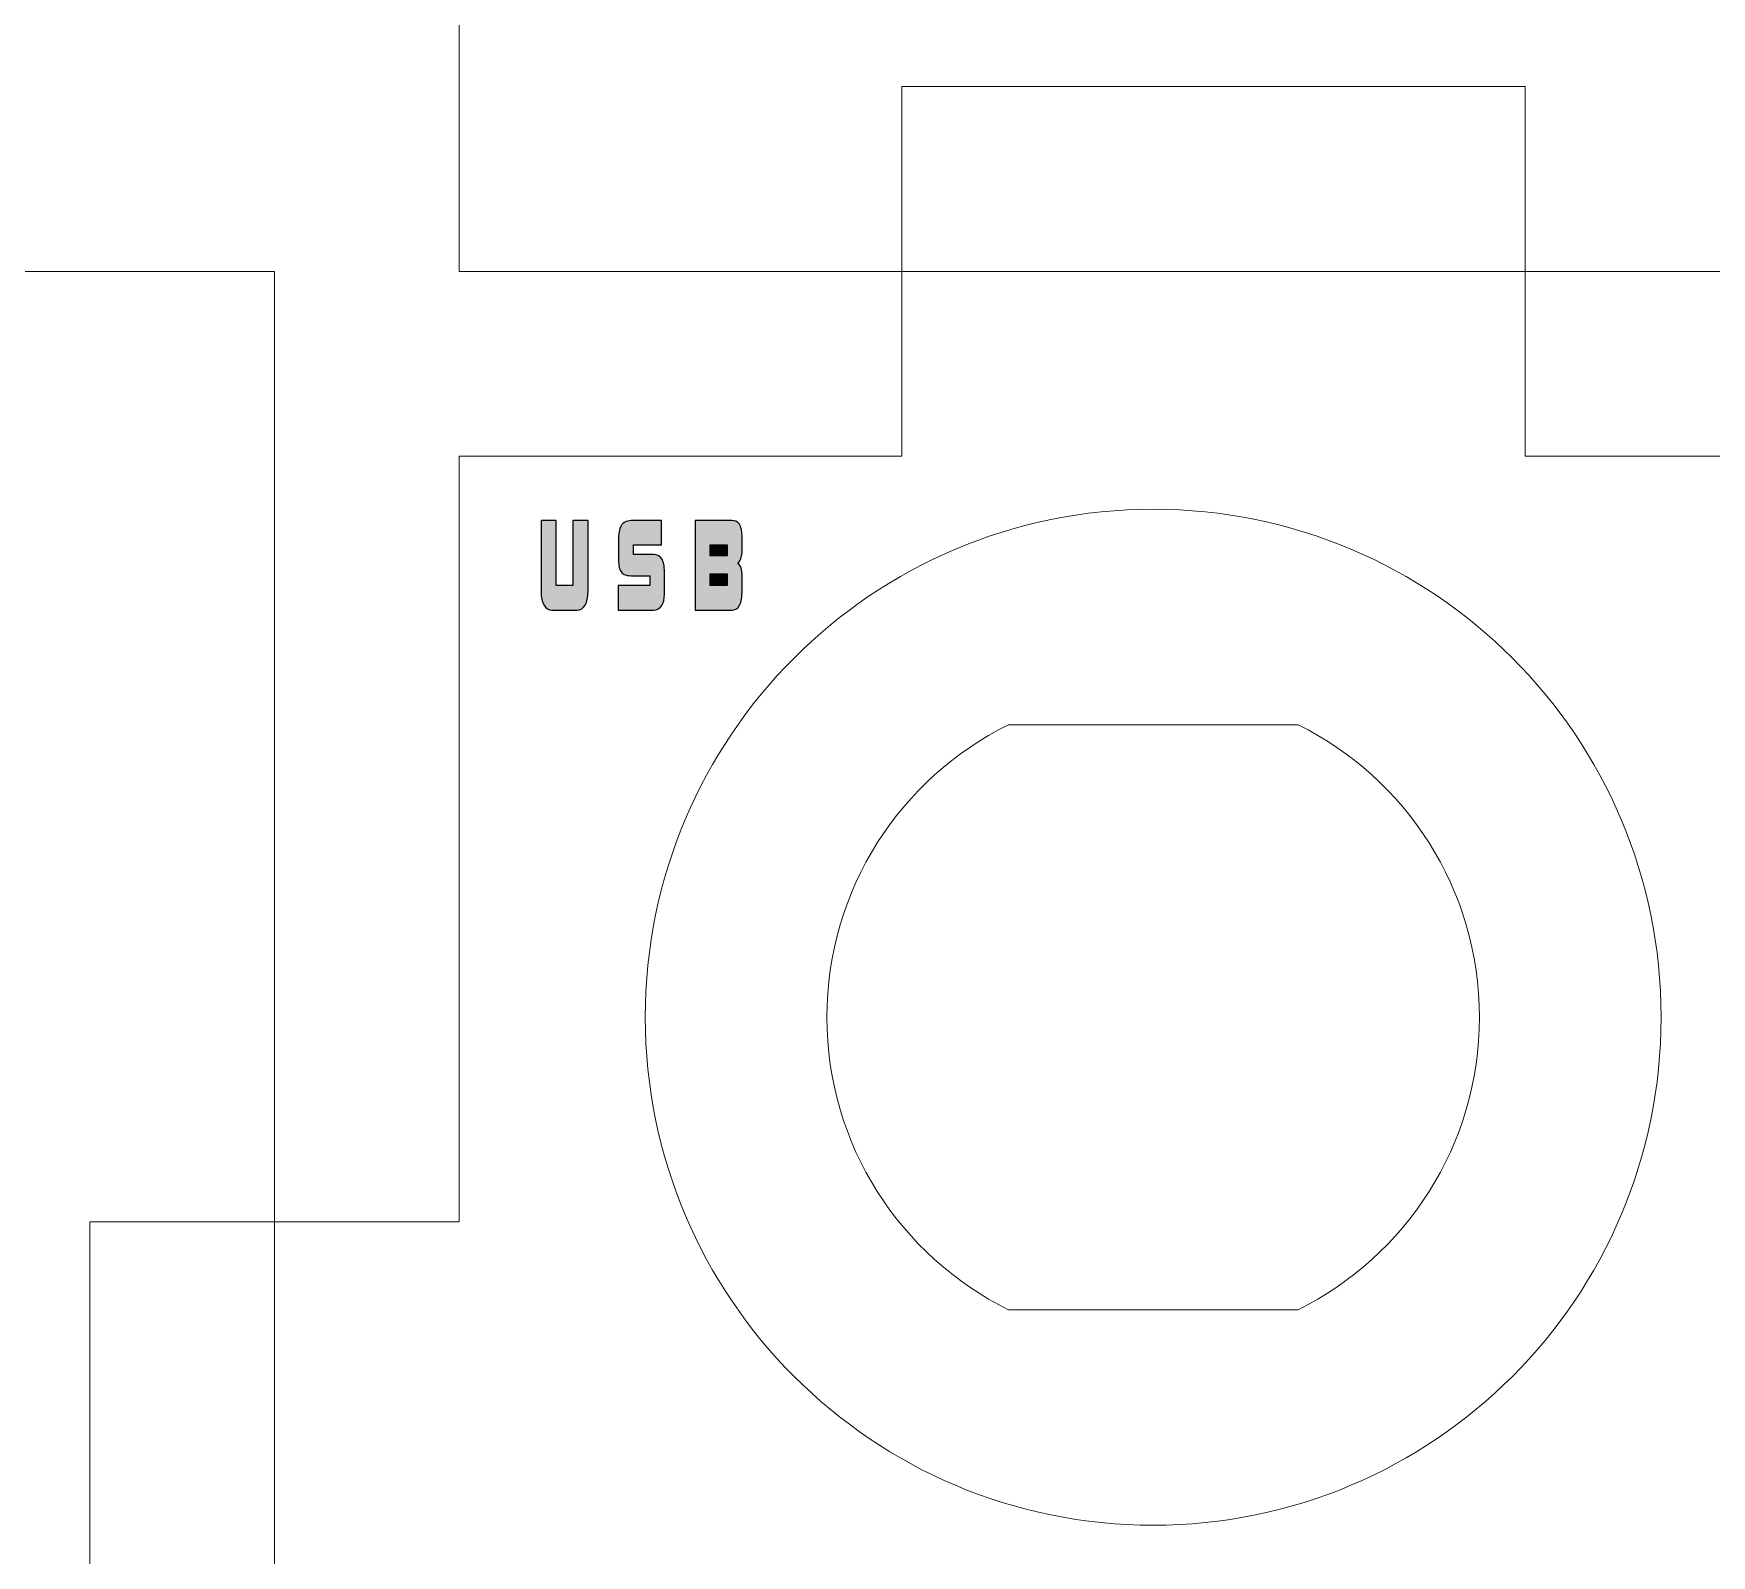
# Model space of a CAD drawing. Header units: centimetres. Extents: x -7.7 to 7.6, y -8.2 to 8.2.
# Drawn here: x -3.949 to -1.223, y 2.014 to 4.486 of the extents above; entities that cross this region are included whole.
import ezdxf

# ---------------------------------------------------------------- set-up
doc = ezdxf.new("R2010")
doc.units = ezdxf.units.CM
doc.header["$MEASUREMENT"] = 0
doc.layers.add('Livello 1', color=7, linetype='Continuous')

msp = doc.modelspace()

# ---------------------------------------------------------------- hatches: boundary and pattern name
at = {"layer": 'Livello 1', "true_color": 0x000000}
h = msp.add_hatch(color=18, dxfattribs=at)
edge = h.paths.add_edge_path()
edge.add_spline(control_points=[(-3.04811, 3.5794), (-3.04811, 3.57008), (-3.04967, 3.56279), (-3.05279, 3.55746), (-3.05589, 3.55213), (-3.06018, 3.54948), (-3.06565, 3.54948), (-3.06565, 3.54948), (-3.10662, 3.54948), (-3.10662, 3.54948), (-3.11213, 3.54948), (-3.11644, 3.55213), (-3.11958, 3.5575), (-3.12272, 3.56285), (-3.12429, 3.57017), (-3.12429, 3.5794), (-3.12429, 3.5794), (-3.12429, 3.69497), (-3.12429, 3.69497), (-3.12429, 3.69497), (-3.09964, 3.69497), (-3.09964, 3.69497), (-3.09964, 3.69497), (-3.09964, 3.5892), (-3.09964, 3.5892), (-3.09964, 3.5892), (-3.07266, 3.5892), (-3.07266, 3.5892), (-3.07266, 3.5892), (-3.07266, 3.69497), (-3.07266, 3.69497), (-3.07266, 3.69497), (-3.04811, 3.69497), (-3.04811, 3.69497), (-3.04811, 3.69497), (-3.04811, 3.5794), (-3.04811, 3.5794)], knot_values=[0, 0, 0, 0, 0.0833333, 0.0833333, 0.0833333, 0.1666667, 0.1666667, 0.1666667, 0.25, 0.25, 0.25, 0.3333333, 0.3333333, 0.3333333, 0.4166667, 0.4166667, 0.4166667, 0.5, 0.5, 0.5, 0.5833333, 0.5833333, 0.5833333, 0.6666667, 0.6666667, 0.6666667, 0.75, 0.75, 0.75, 0.8333333, 0.8333333, 0.8333333, 0.9166667, 0.9166667, 0.9166667, 1, 1, 1, 1], degree=3, periodic=1)
h = msp.add_hatch(color=18, dxfattribs=at)
edge = h.paths.add_edge_path()
edge.add_spline(control_points=[(-2.99901, 3.54948), (-2.99901, 3.54948), (-2.99901, 3.5892), (-2.99901, 3.5892), (-2.99901, 3.5892), (-2.94793, 3.5892), (-2.94793, 3.5892), (-2.94793, 3.5892), (-2.94793, 3.60498), (-2.94793, 3.60498), (-2.94793, 3.60498), (-2.97521, 3.60498), (-2.97521, 3.60498), (-2.98468, 3.60498), (-2.99092, 3.60694), (-2.99395, 3.61081), (-2.99698, 3.61465), (-2.9985, 3.62155), (-2.9985, 3.63147), (-2.9985, 3.63147), (-2.9985, 3.66637), (-2.9985, 3.66637), (-2.9985, 3.6765), (-2.9967, 3.68379), (-2.9931, 3.68829), (-2.98951, 3.69274), (-2.98353, 3.69497), (-2.97521, 3.69497), (-2.97521, 3.69497), (-2.92878, 3.69497), (-2.92878, 3.69497), (-2.92878, 3.69497), (-2.92878, 3.65563), (-2.92878, 3.65563), (-2.92878, 3.65563), (-2.97438, 3.65563), (-2.97438, 3.65563), (-2.97438, 3.65563), (-2.97438, 3.63945), (-2.97438, 3.63945), (-2.97438, 3.63945), (-2.94158, 3.63945), (-2.94158, 3.63945), (-2.93552, 3.63945), (-2.93106, 3.6372), (-2.9282, 3.63262), (-2.92534, 3.62802), (-2.92392, 3.6209), (-2.92392, 3.61118), (-2.92392, 3.61118), (-2.92392, 3.57552), (-2.92392, 3.57552), (-2.92392, 3.56741), (-2.92545, 3.56104), (-2.92852, 3.55642), (-2.93158, 3.55178), (-2.93584, 3.54948), (-2.94126, 3.54948), (-2.94126, 3.54948), (-2.99901, 3.54948), (-2.99901, 3.54948)], knot_values=[0, 0, 0, 0, 0.05, 0.05, 0.05, 0.1, 0.1, 0.1, 0.15, 0.15, 0.15, 0.2, 0.2, 0.2, 0.25, 0.25, 0.25, 0.3, 0.3, 0.3, 0.35, 0.35, 0.35, 0.4, 0.4, 0.4, 0.45, 0.45, 0.45, 0.5, 0.5, 0.5, 0.55, 0.55, 0.55, 0.6, 0.6, 0.6, 0.65, 0.65, 0.65, 0.7, 0.7, 0.7, 0.75, 0.75, 0.75, 0.8, 0.8, 0.8, 0.85, 0.85, 0.85, 0.9, 0.9, 0.9, 0.95, 0.95, 0.95, 1, 1, 1, 1], degree=3, periodic=1)
h = msp.add_hatch(color=18, dxfattribs=at)
edge = h.paths.add_edge_path()
edge.add_spline(control_points=[(-2.87408, 3.54948), (-2.87408, 3.54948), (-2.87408, 3.69497), (-2.87408, 3.69497), (-2.87408, 3.69497), (-2.81435, 3.69497), (-2.81435, 3.69497), (-2.80855, 3.69497), (-2.80435, 3.69269), (-2.80174, 3.68812), (-2.79911, 3.68358), (-2.7978, 3.67623), (-2.7978, 3.66618), (-2.7978, 3.66618), (-2.7978, 3.64572), (-2.7978, 3.64572), (-2.7978, 3.64133), (-2.79823, 3.63774), (-2.79907, 3.63492), (-2.79992, 3.6321), (-2.80172, 3.62882), (-2.80447, 3.62508), (-2.80199, 3.62337), (-2.80025, 3.62096), (-2.79929, 3.61781), (-2.7983, 3.61469), (-2.7978, 3.60964), (-2.7978, 3.60266), (-2.7978, 3.60266), (-2.7978, 3.58216), (-2.7978, 3.58216), (-2.7978, 3.57071), (-2.79915, 3.56239), (-2.80181, 3.55723), (-2.80449, 3.55207), (-2.80872, 3.54948), (-2.81454, 3.54948), (-2.81454, 3.54948), (-2.87408, 3.54948), (-2.87408, 3.54948)], knot_values=[0, 0, 0, 0, 0.0769231, 0.0769231, 0.0769231, 0.1538462, 0.1538462, 0.1538462, 0.2307692, 0.2307692, 0.2307692, 0.3076923, 0.3076923, 0.3076923, 0.3846154, 0.3846154, 0.3846154, 0.4615385, 0.4615385, 0.4615385, 0.5384615, 0.5384615, 0.5384615, 0.6153846, 0.6153846, 0.6153846, 0.6923077, 0.6923077, 0.6923077, 0.7692308, 0.7692308, 0.7692308, 0.8461538, 0.8461538, 0.8461538, 0.9230769, 0.9230769, 0.9230769, 1, 1, 1, 1], degree=3, periodic=1)
h = msp.add_hatch(color=18, dxfattribs=at)
edge = h.paths.add_edge_path()
edge.add_spline(control_points=[(-2.84953, 3.63751), (-2.84953, 3.63751), (-2.82225, 3.63751), (-2.82225, 3.63751), (-2.82225, 3.63751), (-2.82225, 3.65563), (-2.82225, 3.65563), (-2.82225, 3.65563), (-2.84953, 3.65563), (-2.84953, 3.65563), (-2.84953, 3.65563), (-2.84953, 3.63751), (-2.84953, 3.63751)], knot_values=[0, 0, 0, 0, 0.25, 0.25, 0.25, 0.5, 0.5, 0.5, 0.75, 0.75, 0.75, 1, 1, 1, 1], degree=3, periodic=1)
h = msp.add_hatch(color=18, dxfattribs=at)
edge = h.paths.add_edge_path()
edge.add_spline(control_points=[(-2.84953, 3.5892), (-2.84953, 3.5892), (-2.82225, 3.5892), (-2.82225, 3.5892), (-2.82225, 3.5892), (-2.82225, 3.60811), (-2.82225, 3.60811), (-2.82225, 3.60811), (-2.84953, 3.60811), (-2.84953, 3.60811), (-2.84953, 3.60811), (-2.84953, 3.5892), (-2.84953, 3.5892)], knot_values=[0, 0, 0, 0, 0.25, 0.25, 0.25, 0.5, 0.5, 0.5, 0.75, 0.75, 0.75, 1, 1, 1, 1], degree=3, periodic=1)

# ---------------------------------------------------------------- linework, layer by layer
at = {"layer": 'Livello 1', "color": 5, "lineweight": 20}
msp.add_ellipse((-2.13, 2.88822), major_axis=(0, 0.825), ratio=1, dxfattribs=at)
at = {"layer": 'Livello 1', "color": 1, "lineweight": 9}
for points in [[(-3.25713, 4.63073), (-3.25713, 4.63073), (-3.25713, 4.09948), (-3.25713, 4.09948)], [(-2.53838, 4.09948), (-2.53838, 4.09948), (-2.53838, 4.39948), (-2.53838, 4.39948)], [(-2.53838, 4.39948), (-2.53838, 4.39948), (-1.52588, 4.39948), (-1.52588, 4.39948)], [(-1.52588, 4.39948), (-1.52588, 4.39948), (-1.52588, 4.09948), (-1.52588, 4.09948)], [(-3.55713, 4.09948), (-3.55713, 4.09948), (-5.10088, 4.09948), (-5.10088, 4.09948)], [(-3.55713, 3.56823), (-3.55713, 3.56823), (-3.55713, 4.09948), (-3.55713, 4.09948)], [(-3.25713, 4.09948), (-3.25713, 4.09948), (-2.53838, 4.09948), (-2.53838, 4.09948)], [(-1.52588, 4.09948), (-1.52588, 4.09948), (-2.53838, 4.09948), (-2.53838, 4.09948)], [(-2.53838, 4.09948), (-2.53838, 4.09948), (-2.53838, 3.79948), (-2.53838, 3.79948)], [(-1.52588, 3.79948), (-1.52588, 3.79948), (-1.52588, 4.09948), (-1.52588, 4.09948)], [(-1.52588, 4.09948), (-1.52588, 4.09948), (-0.51338, 4.09948), (-0.51338, 4.09948)], [(-2.53838, 3.79948), (-2.53838, 3.79948), (-3.25713, 3.79948), (-3.25713, 3.79948)], [(-3.25713, 3.79948), (-3.25713, 3.79948), (-3.25713, 2.55573), (-3.25713, 2.55573)], [(-0.51338, 3.79948), (-0.51338, 3.79948), (-1.52588, 3.79948), (-1.52588, 3.79948)], [(-3.55713, 2.55573), (-3.55713, 2.55573), (-3.55713, 3.56823), (-3.55713, 3.56823)], [(-3.85713, 1.54323), (-3.85713, 1.54323), (-3.85713, 2.55573), (-3.85713, 2.55573)], [(-3.85713, 2.55573), (-3.85713, 2.55573), (-3.55713, 2.55573), (-3.55713, 2.55573)], [(-3.25713, 2.55573), (-3.25713, 2.55573), (-3.55713, 2.55573), (-3.55713, 2.55573)], [(-3.55713, 2.55573), (-3.55713, 2.55573), (-3.55713, 1.54323), (-3.55713, 1.54323)]]:
    msp.add_open_spline(points, degree=3, dxfattribs=at)
at = {"layer": 'Livello 1'}
for points, knots in [([(-3.04811, 3.5794), (-3.04811, 3.57008), (-3.04967, 3.56279), (-3.05279, 3.55746), (-3.05589, 3.55213), (-3.06018, 3.54948), (-3.06565, 3.54948), (-3.06565, 3.54948), (-3.10662, 3.54948), (-3.10662, 3.54948), (-3.11213, 3.54948), (-3.11644, 3.55213), (-3.11958, 3.5575), (-3.12272, 3.56285), (-3.12429, 3.57017), (-3.12429, 3.5794), (-3.12429, 3.5794), (-3.12429, 3.69497), (-3.12429, 3.69497), (-3.12429, 3.69497), (-3.09964, 3.69497), (-3.09964, 3.69497), (-3.09964, 3.69497), (-3.09964, 3.5892), (-3.09964, 3.5892), (-3.09964, 3.5892), (-3.07266, 3.5892), (-3.07266, 3.5892), (-3.07266, 3.5892), (-3.07266, 3.69497), (-3.07266, 3.69497), (-3.07266, 3.69497), (-3.04811, 3.69497), (-3.04811, 3.69497), (-3.04811, 3.69497), (-3.04811, 3.5794), (-3.04811, 3.5794)], [0, 0, 0, 0, 0.0833333, 0.0833333, 0.0833333, 0.1666667, 0.1666667, 0.1666667, 0.25, 0.25, 0.25, 0.3333333, 0.3333333, 0.3333333, 0.4166667, 0.4166667, 0.4166667, 0.5, 0.5, 0.5, 0.5833333, 0.5833333, 0.5833333, 0.6666667, 0.6666667, 0.6666667, 0.75, 0.75, 0.75, 0.8333333, 0.8333333, 0.8333333, 0.9166667, 0.9166667, 0.9166667, 1, 1, 1, 1]), ([(-2.99901, 3.54948), (-2.99901, 3.54948), (-2.99901, 3.5892), (-2.99901, 3.5892), (-2.99901, 3.5892), (-2.94793, 3.5892), (-2.94793, 3.5892), (-2.94793, 3.5892), (-2.94793, 3.60498), (-2.94793, 3.60498), (-2.94793, 3.60498), (-2.97521, 3.60498), (-2.97521, 3.60498), (-2.98468, 3.60498), (-2.99092, 3.60694), (-2.99395, 3.61081), (-2.99698, 3.61465), (-2.9985, 3.62155), (-2.9985, 3.63147), (-2.9985, 3.63147), (-2.9985, 3.66637), (-2.9985, 3.66637), (-2.9985, 3.6765), (-2.9967, 3.68379), (-2.9931, 3.68829), (-2.98951, 3.69274), (-2.98353, 3.69497), (-2.97521, 3.69497), (-2.97521, 3.69497), (-2.92878, 3.69497), (-2.92878, 3.69497), (-2.92878, 3.69497), (-2.92878, 3.65563), (-2.92878, 3.65563), (-2.92878, 3.65563), (-2.97438, 3.65563), (-2.97438, 3.65563), (-2.97438, 3.65563), (-2.97438, 3.63945), (-2.97438, 3.63945), (-2.97438, 3.63945), (-2.94158, 3.63945), (-2.94158, 3.63945), (-2.93552, 3.63945), (-2.93106, 3.6372), (-2.9282, 3.63262), (-2.92534, 3.62802), (-2.92392, 3.6209), (-2.92392, 3.61118), (-2.92392, 3.61118), (-2.92392, 3.57552), (-2.92392, 3.57552), (-2.92392, 3.56741), (-2.92545, 3.56104), (-2.92852, 3.55642), (-2.93158, 3.55178), (-2.93584, 3.54948), (-2.94126, 3.54948), (-2.94126, 3.54948), (-2.99901, 3.54948), (-2.99901, 3.54948)], [0, 0, 0, 0, 0.05, 0.05, 0.05, 0.1, 0.1, 0.1, 0.15, 0.15, 0.15, 0.2, 0.2, 0.2, 0.25, 0.25, 0.25, 0.3, 0.3, 0.3, 0.35, 0.35, 0.35, 0.4, 0.4, 0.4, 0.45, 0.45, 0.45, 0.5, 0.5, 0.5, 0.55, 0.55, 0.55, 0.6, 0.6, 0.6, 0.65, 0.65, 0.65, 0.7, 0.7, 0.7, 0.75, 0.75, 0.75, 0.8, 0.8, 0.8, 0.85, 0.85, 0.85, 0.9, 0.9, 0.9, 0.95, 0.95, 0.95, 1, 1, 1, 1]), ([(-2.87408, 3.54948), (-2.87408, 3.54948), (-2.87408, 3.69497), (-2.87408, 3.69497), (-2.87408, 3.69497), (-2.81435, 3.69497), (-2.81435, 3.69497), (-2.80855, 3.69497), (-2.80435, 3.69269), (-2.80174, 3.68812), (-2.79911, 3.68358), (-2.7978, 3.67623), (-2.7978, 3.66618), (-2.7978, 3.66618), (-2.7978, 3.64572), (-2.7978, 3.64572), (-2.7978, 3.64133), (-2.79823, 3.63774), (-2.79907, 3.63492), (-2.79992, 3.6321), (-2.80172, 3.62882), (-2.80447, 3.62508), (-2.80199, 3.62337), (-2.80025, 3.62096), (-2.79929, 3.61781), (-2.7983, 3.61469), (-2.7978, 3.60964), (-2.7978, 3.60266), (-2.7978, 3.60266), (-2.7978, 3.58216), (-2.7978, 3.58216), (-2.7978, 3.57071), (-2.79915, 3.56239), (-2.80181, 3.55723), (-2.80449, 3.55207), (-2.80872, 3.54948), (-2.81454, 3.54948), (-2.81454, 3.54948), (-2.87408, 3.54948), (-2.87408, 3.54948)], [0, 0, 0, 0, 0.0769231, 0.0769231, 0.0769231, 0.1538462, 0.1538462, 0.1538462, 0.2307692, 0.2307692, 0.2307692, 0.3076923, 0.3076923, 0.3076923, 0.3846154, 0.3846154, 0.3846154, 0.4615385, 0.4615385, 0.4615385, 0.5384615, 0.5384615, 0.5384615, 0.6153846, 0.6153846, 0.6153846, 0.6923077, 0.6923077, 0.6923077, 0.7692308, 0.7692308, 0.7692308, 0.8461538, 0.8461538, 0.8461538, 0.9230769, 0.9230769, 0.9230769, 1, 1, 1, 1]), ([(-2.84953, 3.63751), (-2.84953, 3.63751), (-2.82225, 3.63751), (-2.82225, 3.63751), (-2.82225, 3.63751), (-2.82225, 3.65563), (-2.82225, 3.65563), (-2.82225, 3.65563), (-2.84953, 3.65563), (-2.84953, 3.65563), (-2.84953, 3.65563), (-2.84953, 3.63751), (-2.84953, 3.63751)], [0, 0, 0, 0, 0.25, 0.25, 0.25, 0.5, 0.5, 0.5, 0.75, 0.75, 0.75, 1, 1, 1, 1]), ([(-2.84953, 3.5892), (-2.84953, 3.5892), (-2.82225, 3.5892), (-2.82225, 3.5892), (-2.82225, 3.5892), (-2.82225, 3.60811), (-2.82225, 3.60811), (-2.82225, 3.60811), (-2.84953, 3.60811), (-2.84953, 3.60811), (-2.84953, 3.60811), (-2.84953, 3.5892), (-2.84953, 3.5892)], [0, 0, 0, 0, 0.25, 0.25, 0.25, 0.5, 0.5, 0.5, 0.75, 0.75, 0.75, 1, 1, 1, 1])]:
    msp.add_open_spline(points, degree=3, knots=knots, dxfattribs=at)
at = {"layer": 'Livello 1', "color": 1, "lineweight": 20}
msp.add_open_spline([(-2.36529, 3.36322), (-2.53994, 3.27655), (-2.66, 3.09642), (-2.66, 2.88822), (-2.66, 2.68002), (-2.53994, 2.49989), (-2.36529, 2.41322), (-2.36529, 2.41322), (-1.89471, 2.41322), (-1.89471, 2.41322), (-1.72006, 2.49989), (-1.6, 2.68002), (-1.6, 2.88822), (-1.6, 3.09642), (-1.72006, 3.27655), (-1.89471, 3.36322), (-1.89471, 3.36322), (-2.36529, 3.36322), (-2.36529, 3.36322)], degree=3, knots=[0, 0, 0, 0, 0.1666667, 0.1666667, 0.1666667, 0.3333333, 0.3333333, 0.3333333, 0.5, 0.5, 0.5, 0.6666667, 0.6666667, 0.6666667, 0.8333333, 0.8333333, 0.8333333, 1, 1, 1, 1], dxfattribs=at)

doc.saveas('drawing.dxf')
